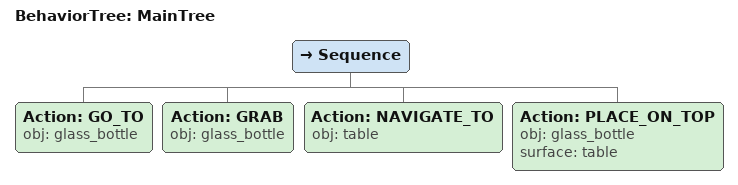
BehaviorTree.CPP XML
<root main_tree_to_execute="MainTree">
  <BehaviorTree ID="MainTree">
    <Sequence>
      <!-- Go to glass_bottle -->
      <Action ID="GO_TO" obj="glass_bottle" />
      <!-- Grab glass_bottle -->
      <Action ID="GRAB" obj="glass_bottle" />
      <!-- Navigate to table -->
      <Action ID="NAVIGATE_TO" obj="table" />
      <!-- Place glass_bottle on table -->
      <Action ID="PLACE_ON_TOP" obj="glass_bottle" surface="table" />
    </Sequence>
  </BehaviorTree>
</root>
